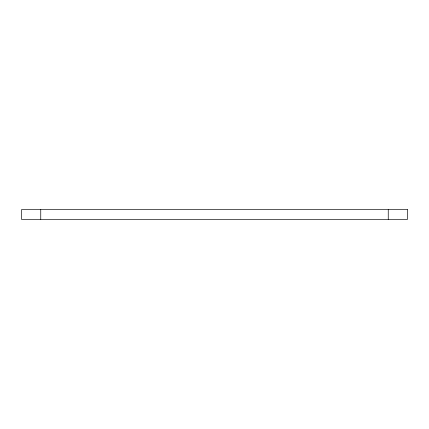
<?xml version="1.0" encoding="UTF-8"?>
<svg xmlns="http://www.w3.org/2000/svg" width="429" height="429" viewBox="0 0 429 429"><rect width="100%" height="100%" fill="white"/><g stroke="black" fill="none" stroke-linecap="round" stroke-linejoin="round"><path stroke-width="0.64" d="M388.245 209.674L388.245 219.326M40.755 209.674L40.755 219.326M407.55 209.674L21.45 209.674L21.45 219.326L407.55 219.326L407.55 209.674"/></g></svg>
